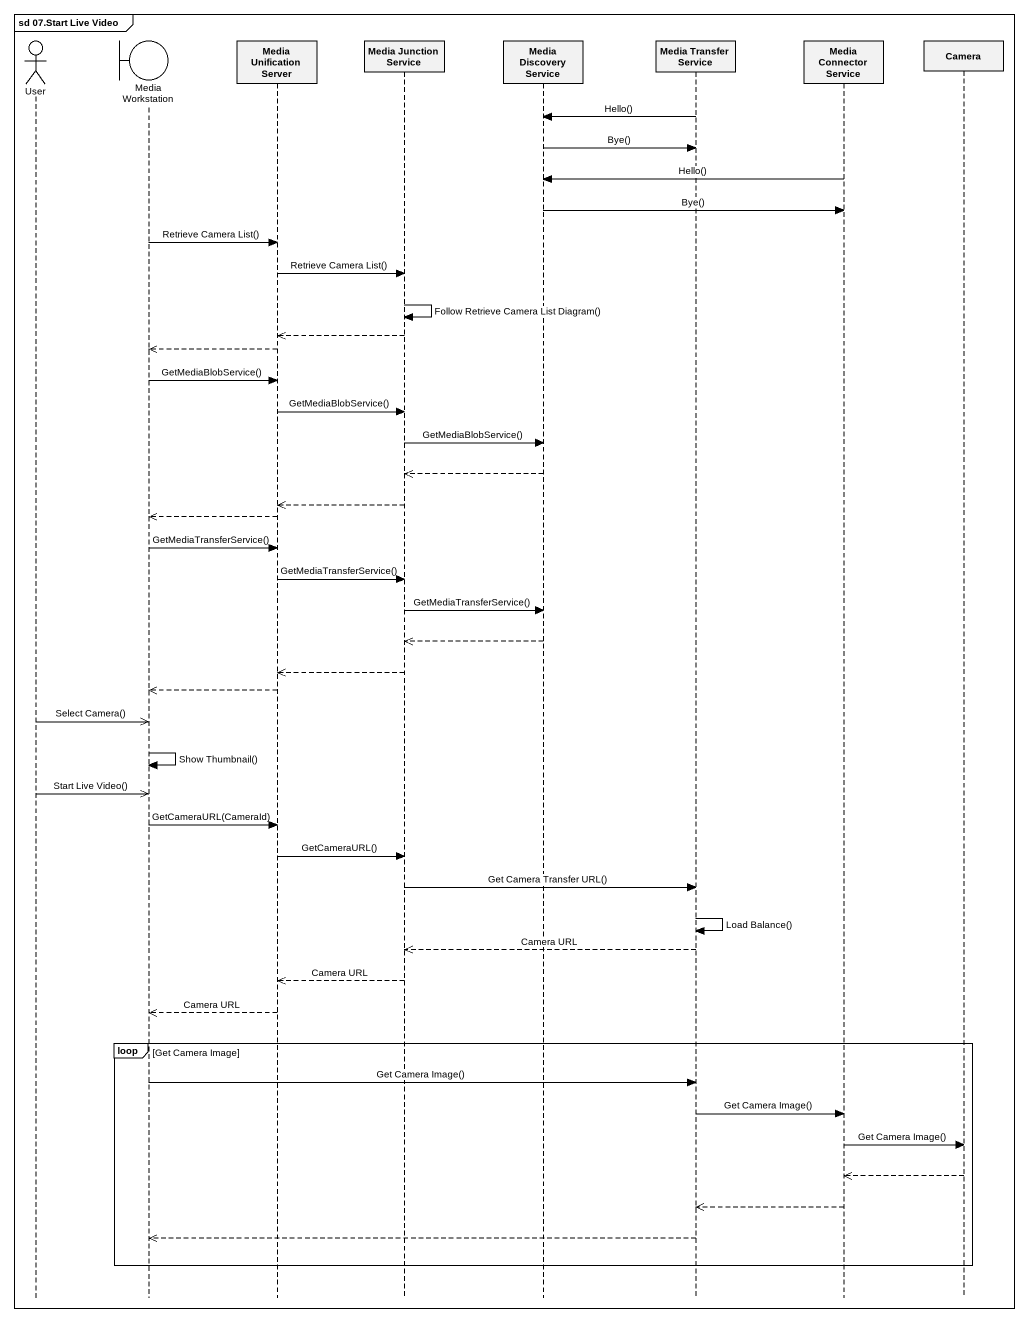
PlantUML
@startuml
mainframe sd 07.Start Live Video
hide footbox
actor User
boundary "Media Workstation" as Media_Workstation
participant "Media Unification Server" as Media_Unification_Server
participant "Media Junction Service" as Media_Junction_Service
participant "Media Discovery Service" as Media_Discovery_Service
participant "Media Transfer Service" as Media_Transfer_Service
participant "Media Connector Service" as Media_Connector_Service
participant Camera

Media_Transfer_Service -> Media_Discovery_Service : Hello()
Media_Discovery_Service -> Media_Transfer_Service : Bye()
Media_Connector_Service -> Media_Discovery_Service : Hello()
Media_Discovery_Service -> Media_Connector_Service : Bye()
Media_Workstation -> Media_Unification_Server : Retrieve Camera List()
Media_Unification_Server -> Media_Junction_Service : Retrieve Camera List()
Media_Junction_Service -> Media_Junction_Service : Follow Retrieve Camera List Diagram()
Media_Junction_Service -->> Media_Unification_Server
Media_Unification_Server -->> Media_Workstation
Media_Workstation -> Media_Unification_Server : GetMediaBlobService()
Media_Unification_Server -> Media_Junction_Service : GetMediaBlobService()
Media_Junction_Service -> Media_Discovery_Service : GetMediaBlobService()
Media_Discovery_Service -->> Media_Junction_Service
Media_Junction_Service -->> Media_Unification_Server
Media_Unification_Server -->> Media_Workstation
Media_Workstation -> Media_Unification_Server : GetMediaTransferService()
Media_Unification_Server -> Media_Junction_Service : GetMediaTransferService()
Media_Junction_Service -> Media_Discovery_Service : GetMediaTransferService()
Media_Discovery_Service -->> Media_Junction_Service
Media_Junction_Service -->> Media_Unification_Server
Media_Unification_Server -->> Media_Workstation
User ->> Media_Workstation : Select Camera()
Media_Workstation -> Media_Workstation : Show Thumbnail()
User ->> Media_Workstation : Start Live Video()
Media_Workstation -> Media_Unification_Server : GetCameraURL(CameraId)
Media_Unification_Server -> Media_Junction_Service : GetCameraURL()
Media_Junction_Service -> Media_Transfer_Service : Get Camera Transfer URL()
Media_Transfer_Service -> Media_Transfer_Service : Load Balance()
Media_Transfer_Service -->> Media_Junction_Service : Camera URL
Media_Junction_Service -->> Media_Unification_Server : Camera URL
Media_Unification_Server -->> Media_Workstation : Camera URL
loop Get Camera Image
  Media_Workstation -> Media_Transfer_Service : Get Camera Image()
  Media_Transfer_Service -> Media_Connector_Service : Get Camera Image()
  Media_Connector_Service -> Camera : Get Camera Image()
  Camera -->> Media_Connector_Service
  Media_Connector_Service -->> Media_Transfer_Service
  Media_Transfer_Service -->> Media_Workstation
end
@enduml
